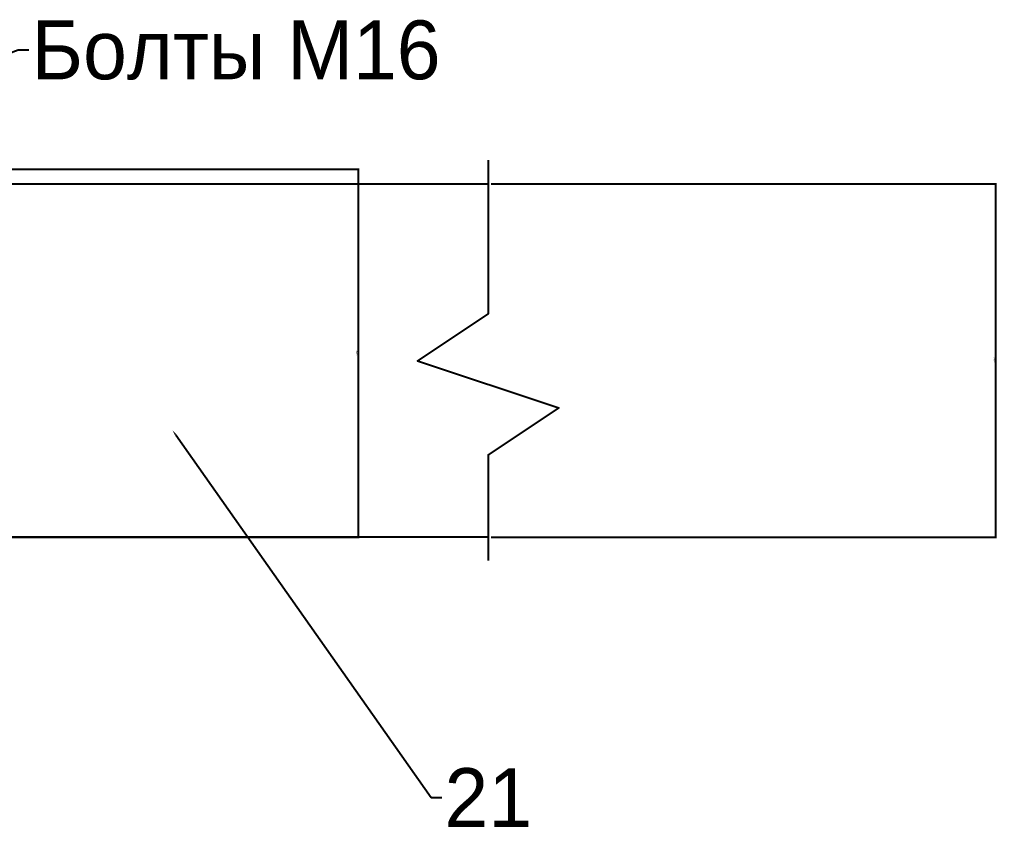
# Model space of a CAD drawing. Extents: x -483223 to 550073, y -164053 to -64662.
# Drawn here: x 380345 to 382004, y -160239 to -158836 of the extents above; entities that cross this region are included whole.
import ezdxf
from ezdxf import colors
from ezdxf.entities.mleader import LeaderData, LeaderLine
from ezdxf.math import Vec2, Vec3

# ---------------------------------------------------------------- set-up
doc = ezdxf.new("R2010")
doc.units = 0
doc.header["$MEASUREMENT"] = 0
doc.layers.get('0').update_dxf_attribs({"color": 40, "linetype": 'CONTINUOUS'})
doc.layers.get('Defpoints').update_dxf_attribs({"linetype": 'CONTINUOUS'})
doc.layers.add('Размры', color=7, linetype='CONTINUOUS')
doc.styles.add('ГОСТ', font='isocpeur.ttf', dxfattribs={"oblique": 10})
doc.dimstyles.new('10', dxfattribs={"dimtxt": 3, "dimasz": 1.5, "dimexe": 1, "dimexo": 5, "dimgap": 1, "dimtad": 1, "dimdec": 0, "dimlfac": 10, "dimzin": 0, "dimdsep": 46, "dimtxsty": 'ГОСТ', "dimblk": 'ARCHTICK', "dimcen": 0.09, "dimdle": 1, "dimadec": 0, "dimazin": 0, "dimtfac": 1, "dimtdec": 0, "dimtofl": 0, "dimtmove": 0, "dimatfit": 3, "dimfxl": 0.18, "dimtolj": 1, "dimtzin": 0, "dimarcsym": 0})

# ---------------------------------------------------------------- blocks, each defined once
blk = doc.blocks.new('_ArchTick')
at = {"color": 0, "linetype": 'ByBlock', "const_width": 0.15}
blk.add_lwpolyline([(-0.5, -0.5), (0.5, 0.5)], dxfattribs=at)
blk = doc.blocks.new('*D562')
at = {"layer": 'Defpoints', "color": 0, "transparency": 16777216}
for p in [(381140.8, -159115.1), (382003, -159115.1), (381140.8, -159715.1)]:
    blk.add_point(p, dxfattribs=at)
at = {"layer": 'Размры', "color": 0, "lineweight": -2, "transparency": 16777216}
for p, q in [((381145.8, -159115.1), (382004, -159115.1)), ((382003, -159716.1), (382003, -159114.1)), ((381145.8, -159715.1), (382004, -159715.1))]:
    blk.add_line(p, q, dxfattribs=at)
at = {"layer": 'Размры', "color": 0, "lineweight": -2, "transparency": 16777216, "xscale": 1.5, "yscale": 1.5, "zscale": 1.5}
for p, rotation in [((382003, -159115.1), 90), ((382003, -159715.1), 270)]:
    blk.add_blockref('_ArchTick', p, dxfattribs=dict(at, rotation=rotation))
at = {"layer": 'Размры', "color": 0, "transparency": 16777216, "insert": (382000.5, -159415.1), "char_height": 3, "attachment_point": 5, "rotation": 90, "style": 'ГОСТ'}
blk.add_mtext('\\A1;6000', dxfattribs=at)
blk = doc.blocks.new('*D565')
at = {"layer": 'Defpoints', "color": 0, "transparency": 16777216}
for p in [(380302.6, -159090.1), (380920.7, -159090.1), (380302.6, -159715.1)]:
    blk.add_point(p, dxfattribs=at)
at = {"layer": 'Размры', "color": 0, "lineweight": -2, "transparency": 16777216}
for p, q in [((380307.6, -159090.1), (380921.7, -159090.1)), ((380920.7, -159716.1), (380920.7, -159089.1)), ((380307.6, -159715.1), (380921.7, -159715.1))]:
    blk.add_line(p, q, dxfattribs=at)
at = {"layer": 'Размры', "color": 0, "lineweight": -2, "transparency": 16777216, "xscale": 1.5, "yscale": 1.5, "zscale": 1.5}
for p, rotation in [((380920.7, -159090.1), 90), ((380920.7, -159715.1), 270)]:
    blk.add_blockref('_ArchTick', p, dxfattribs=dict(at, rotation=rotation))
at = {"layer": 'Размры', "color": 0, "transparency": 16777216, "insert": (380918.2, -159402.6), "char_height": 3, "attachment_point": 5, "rotation": 90, "style": 'ГОСТ'}
blk.add_mtext('\\A1;6250', dxfattribs=at)

msp = doc.modelspace()

# ---------------------------------------------------------------- linework, layer by layer
for p, q in [((380302.5529, -159115.0515), (381140.8427, -159115.0515)), ((380302.5529, -159715.0515), (381140.8427, -159715.0515))]:
    msp.add_line(p, q)
msp.add_lwpolyline([(381140.8427, -159075.0515), (381140.8427, -159335.7786), (381020.8427, -159415.7786), (381260.8427, -159495.7786), (381140.8427, -159575.7786), (381140.8427, -159755.0515)])

# ---------------------------------------------------------------- dimensions: what is measured, and where the dimension line sits
at = {"layer": 'Размры'}
for base, p1, p2, picture, middle in [((380920.7422, -159090.0515), (380302.5529, -159715.0515), (380302.5529, -159090.0515), '*D565', (380918.2422, -159402.5515)), ((382003.0225, -159115.0515), (381140.8427, -159715.0515), (381140.8427, -159115.0515), '*D562', (382000.5225, -159415.0515))]:
    dim = msp.add_linear_dim(base=base, p1=p1, p2=p2, angle=90, dimstyle='10', dxfattribs=at)
    dim.commit()
    dim.dimension.update_dxf_attribs({"geometry": picture, "text_midpoint": middle})

# ---------------------------------------------------------------- leaders
ml = msp.add_multileader_mtext('Standard')
ml.set_content('Болты М16', color=256)
ml.set_leader_properties()
ml.build(insert=Vec2(0, 0))
ml.multileader.update_dxf_attribs({"text_right_attachment_type": 6, "dogleg_length": 0.36, "arrow_head_size": 9})
ctx = ml.context
ctx.base_point, ctx.char_height, ctx.arrow_head_size, ctx.landing_gap_size, ctx.plane_origin = Vec3(380360.78, -158887.7065), 100, 9, 4.5, Vec3(382658.2696, -158562.4059)
ctx.right_attachment = 6
notes = []
notes.append((ctx, [(1, (1, 1, 0), (380342.78, -158887.7065), (1, 0), 18, [(0, [(380052.5529, -159381.9762), (379052.5529, -159375.0515)], 0, [])])]))
ctx.mtext.insert, ctx.mtext.flow_direction = Vec3(380365.28, -158837.7065), 5
ml = msp.add_multileader_mtext('Standard')
ml.set_content('21', color=256)
ml.set_leader_properties()
ml.build(insert=Vec2(0, 0))
ml.multileader.update_dxf_attribs({"text_right_attachment_type": 6, "dogleg_length": 0.36, "arrow_head_size": 9})
ctx = ml.context
ctx.base_point, ctx.char_height, ctx.arrow_head_size, ctx.landing_gap_size, ctx.plane_origin = Vec3(381062.2712, -160157.7438), 100, 9, 4.5, Vec3(380605.1008, -159534.0734)
ctx.right_attachment = 6
notes.append((ctx, [(0, (1, 1, 0), (381044.2712, -160157.7438), (1, 0), 18, [(0, [(380605.1008, -159534.0734)], 0, [])])]))
ctx.mtext.insert, ctx.mtext.flow_direction = Vec3(381066.7712, -160107.7438), 5
for ctx, leaders in notes:
    for number, flags, end, landing, length, lines in leaders:
        leader = LeaderData()
        leader.index, (leader.has_last_leader_line, leader.has_dogleg_vector, leader.attachment_direction) = number, flags
        leader.last_leader_point, leader.dogleg_vector, leader.dogleg_length = Vec3(end), Vec3(landing), length
        for number, points, colour, breaks in lines:
            line = LeaderLine()
            line.index, line.vertices, line.color, line.breaks = number, Vec3.list(points), colors.encode_raw_color(colour), breaks
            leader.lines.append(line)
        ctx.leaders.append(leader)

doc.saveas('drawing.dxf')
